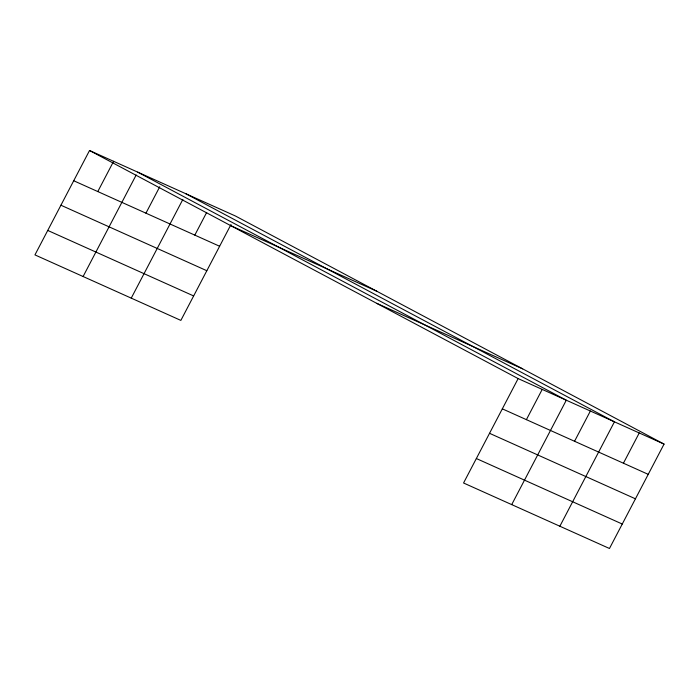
<?xml version="1.0" encoding="UTF-8"?>
<svg xmlns="http://www.w3.org/2000/svg" width="699" height="699" viewBox="0 0 699 699"><rect width="100%" height="100%" fill="white"/><g stroke="black" fill="none" stroke-linecap="round" stroke-linejoin="round"><path stroke-width="1.05" d="M664.05 444.101L518.142 378.596L463.559 482.992L609.467 548.497L664.05 444.101L235.441 216.008L89.533 150.503L34.95 254.899L180.858 320.404L230.993 224.51M97.79 191.561L113.605 161.312M83.102 276.516L136.2 174.951M145.942 213.178L159.774 186.712M131.246 298.132L182.867 199.407M194.82 235.117L206.677 212.435M526.399 419.653L542.214 389.404M511.712 504.608L566.295 400.212L137.677 172.12M574.552 441.27L590.367 411.021M559.864 526.225L614.438 421.829L185.829 193.737M623.429 463.21L639.244 432.961M230.976 225.768L376.883 291.273M376.7 303.322L522.607 368.827M73.718 180.753L219.626 246.258M60.927 205.218L206.834 270.723M502.328 408.845L648.235 474.35M47.742 230.434L193.649 295.939M489.536 433.31L635.443 498.815M476.351 458.527L622.259 524.032M89.533 150.503L518.142 378.596"/></g></svg>
